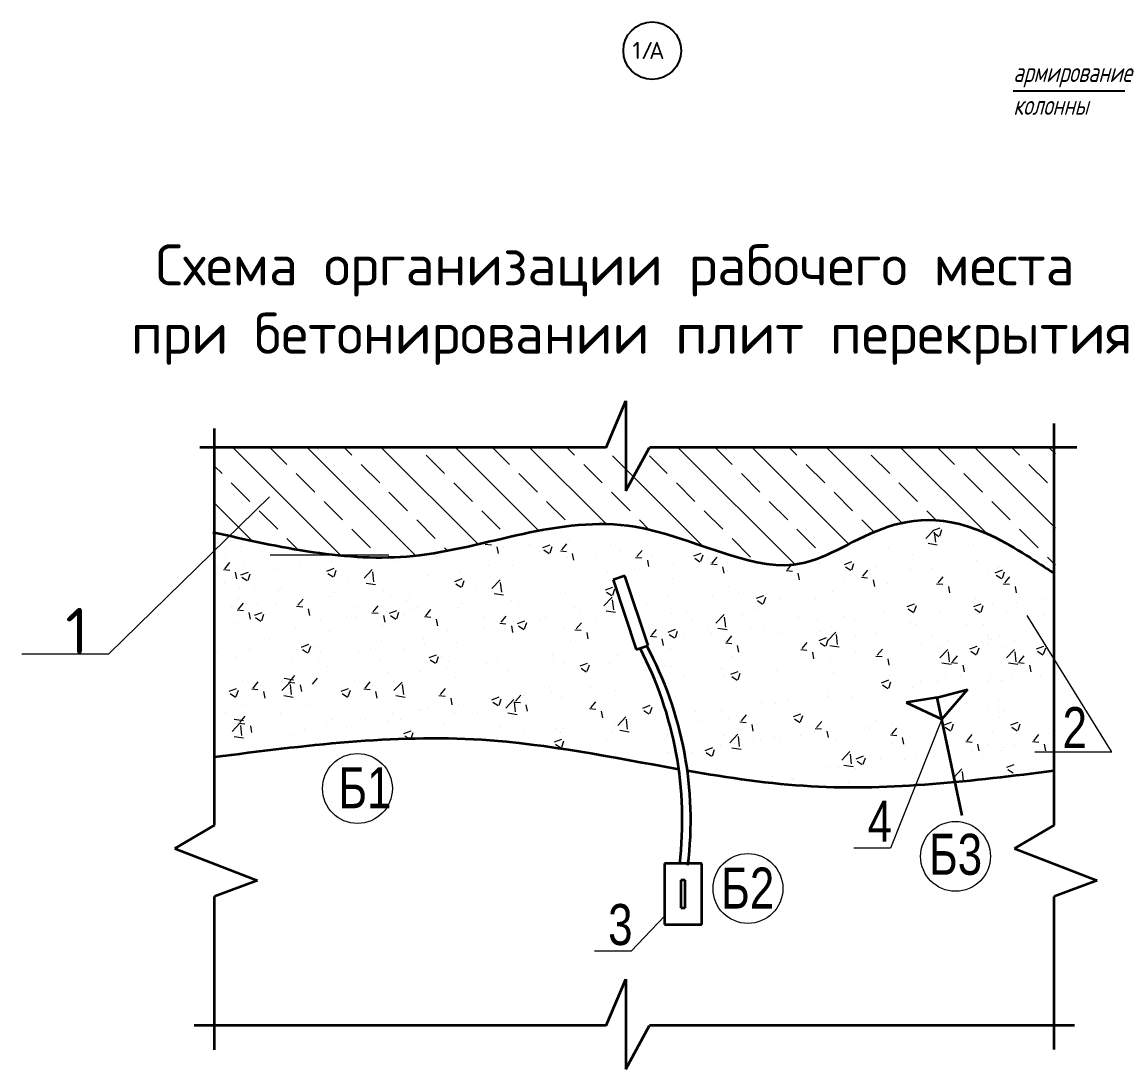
# Model space of a CAD drawing. Header units: millimetres. Extents: x 5763 to 12018931, y 39842 to 3600577.
# Drawn here: x 484871 to 518252, y 100941 to 132861 of the extents above; entities that cross this region are included whole.
import ezdxf

# ---------------------------------------------------------------- set-up
doc = ezdxf.new("R2010")
doc.units = ezdxf.units.MM
doc.layers.add('1serv', color=7, linetype='Continuous')
doc.layers.add('A_Fas_2', color=7, linetype='Continuous', lineweight=20)
doc.layers.add('текст на ТК', color=7, linetype='Continuous', lineweight=20)
doc.styles.add('ISOCPEUR', font='isocpeur.ttf')
doc.styles.get("Standard").update_dxf_attribs({"font": 'romans.shx', "width": 0.7, "oblique": 15, "height": 500})
doc.styles.add('TXT0', font='txt', dxfattribs={"width": 0.8})

msp = doc.modelspace()

# ---------------------------------------------------------------- linework, layer by layer
at = {"color": 0}
msp.add_line((519961.48588, 130746.9831), (515088.03918, 130746.9831), dxfattribs=at)
at = {"color": 0, "lineweight": 35}
for p, q in [((502675.42761, 119893.35435), (503279.42156, 121315.00975)), ((503279.42156, 121315.00975), (503279.42156, 118568.77985)), ((516333.8716, 108375.63964), (516333.8716, 120621.13492)), ((490745.31412, 108375.63964), (490745.31412, 120471.35858)), ((502675.42761, 119893.35435), (490297.25551, 119893.35435)), ((503279.42156, 118568.77985), (503998.28521, 119893.35435)), ((517020.82555, 119893.35435), (503998.28521, 119893.35435)), ((503251.18682, 115973.088), (502890.00652, 115852.68479)), ((502890.00652, 115852.68479), (503596.56729, 113733.17448)), ((503957.74759, 113853.57768), (503251.18682, 115973.088)), ((503596.56729, 113733.17448), (503957.74759, 113853.57768)), ((512769.23737, 112271.77153), (513693.06425, 112509.11707)), ((513693.06425, 112509.11707), (512909.18777, 111607.42972)), ((512769.23737, 112271.77153), (511828.17166, 112116.25834)), ((513527.67705, 108667.37254), (512769.23737, 112271.77153)), ((511828.17166, 112116.25834), (512909.18777, 111607.42972)), ((490745.31412, 108375.63964), (489533.3435, 107664.89429)), ((516333.8716, 108375.63964), (515121.90098, 107664.89429)), ((489533.3435, 107664.89429), (492055.88987, 106689.87155)), ((515121.90098, 107664.89429), (517644.44735, 106689.87155)), ((505594.4629, 107206.47641), (504452.56302, 107206.47641)), ((504452.56302, 107206.47641), (504452.56302, 105352.58194)), ((505594.4629, 105352.58194), (505594.4629, 107206.47641)), ((492055.88987, 106689.87155), (490741.64915, 106203.32536)), ((505090.8829, 106702.89641), (504956.14302, 106702.89641)), ((504956.14302, 106702.89641), (504956.14302, 105856.16194)), ((505090.8829, 105856.16194), (505090.8829, 106702.89641)), ((517644.44735, 106689.87155), (516330.20663, 106203.32536)), ((490745.31412, 101526.7415), (490745.31412, 106204.68217)), ((516333.8716, 101543.70517), (516333.8716, 106204.68217)), ((504956.14302, 105856.16194), (505090.8829, 105856.16194)), ((504452.56302, 105352.58194), (505594.4629, 105352.58194)), ((502675.42761, 102266.03082), (503279.42156, 103687.68622)), ((503279.42156, 103687.68622), (503279.42156, 100941.45633)), ((502675.42761, 102266.03082), (490125.1967, 102266.03082)), ((503279.42156, 100941.45633), (503998.28521, 102266.03082)), ((516956.97983, 102266.03082), (503998.28521, 102266.03082))]:
    msp.add_line(p, q, dxfattribs=at)
at = {"lineweight": 25}
msp.add_circle((504081.89175, 131982.88028), 878.45965, dxfattribs=at)
at = {"color": 0, "lineweight": 35}
for centre, radius, start, end in [((494067.05388, 108533.03417), 11189.84499, 352.946197943, 28.313858796), ((493641.21133, 108520.0352), 11359.26477, 353.274594503, 27.543872055)]:
    msp.add_arc(centre, radius, start, end, dxfattribs=at)
for points, knots in [([(490694.00454, 117312.16846), (492734.28454, 116848.6903), (497038.99771, 115870.81444), (502860.35385, 118620.8145), (509231.9365, 114806.4502), (511852.01295, 119257.28902), (516275.31477, 116068.93366), (516333.8716, 116058.83051)], [0, 0, 0, 0, 3658.5913542953, 7719.1298982976, 10686.4797242927, 14551.0991077453, 15345.1369222005, 15345.1369222005, 15345.1369222005, 15345.1369222005]), ([(490745.31412, 110458.55921), (493466.63649, 110806.88293), (498210.63464, 111414.10503), (502894.48101, 110440.90942), (504893.89851, 110087.83421)], [0, 0, 0, 0, 32.4122202127, 56.5032332157, 56.5032332157, 56.5032332157, 56.5032332157]), ([(505154.4997, 110042.19637), (506409.1712, 109824.44691), (510114.52402, 109271.45413), (513858.69603, 109733.29791), (516333.8716, 110038.61093)], [57.5498371692, 57.5498371692, 57.5498371692, 57.5498371692, 72.6656349091, 102.1489744054, 102.1489744054, 102.1489744054, 102.1489744054])]:
    msp.add_open_spline(points, degree=3, knots=knots, dxfattribs=at)
at = {"layer": 'текст на ТК', "color": 0, "linetype": 'Continuous'}
for p, q in [((494593.5194, 116600.92058), (491301.08564, 119893.35435)), ((492950.17179, 119374.83803), (492431.65547, 119893.35435)), ((496863.77785, 116591.80082), (493562.22433, 119893.35435)), ((494928.66814, 119657.48037), (494692.79416, 119893.35435)), ((498778.85526, 116937.8621), (495823.36302, 119893.35435)), ((500626.60093, 117351.25513), (498084.50171, 119893.35435)), ((499733.58785, 119374.83803), (499215.07154, 119893.35435)), ((502681.03126, 117557.96349), (500345.64039, 119893.35435)), ((501712.0842, 119657.48037), (501476.21023, 119893.35435)), ((508435.99698, 116325.27514), (504867.91777, 119893.35435)), ((506517.00392, 119374.83803), (505998.4876, 119893.35435)), ((510086.17389, 116936.23692), (507129.05646, 119893.35435)), ((508495.50027, 119657.48037), (508259.62629, 119893.35435)), ((511695.94239, 117587.60711), (509390.19515, 119893.35435)), ((514250.70096, 117293.98722), (511651.33384, 119893.35435)), ((513300.41998, 119374.83803), (512781.90367, 119893.35435)), ((516371.13213, 117434.69475), (513912.47253, 119893.35435)), ((515278.91634, 119657.48037), (515043.04236, 119893.35435)), ((516371.13213, 119695.83344), (516173.61122, 119893.35435)), ((497755.0915, 119092.1957), (497189.80683, 119657.48037)), ((505592.29593, 116907.83751), (502867.71538, 119632.41805)), ((504538.50757, 119092.1957), (503998.28521, 119632.41805)), ((511321.92363, 119092.1957), (510756.63896, 119657.48037)), ((490971.67543, 119092.1957), (490745.31412, 119318.55701)), ((495776.59515, 118809.55336), (495211.31047, 119374.83803)), ((502560.01121, 118809.55336), (501994.72654, 119374.83803)), ((509343.42728, 118809.55336), (508778.14261, 119374.83803)), ((516126.84335, 118809.55336), (515561.55867, 119374.83803)), ((493798.09879, 118526.91103), (493232.81412, 119092.1957)), ((500581.51486, 118526.91103), (500016.23019, 119092.1957)), ((507364.93093, 118526.91103), (506799.64625, 119092.1957)), ((514148.34699, 118526.91103), (513583.06232, 119092.1957)), ((491819.60244, 118244.26869), (491254.31777, 118809.55336)), ((496624.52216, 117961.62635), (496059.23748, 118526.91103)), ((498603.01851, 118244.26869), (498037.73384, 118809.55336)), ((503407.93822, 117961.62635), (502842.65355, 118526.91103)), ((505386.43457, 118244.26869), (504821.1499, 118809.55336)), ((510191.35429, 117961.62635), (509626.06962, 118526.91103)), ((512169.85064, 118244.26869), (511604.56597, 118809.55336)), ((487524.54584, 113597.28964), (492422.778, 118388.89171)), ((491878.88539, 117054.41591), (490745.31412, 118187.98718)), ((494646.0258, 117678.98402), (494080.74113, 118244.26869)), ((501429.44187, 117678.98402), (500864.1572, 118244.26869)), ((508212.85794, 117678.98402), (507647.57326, 118244.26869)), ((514996.274, 117678.98402), (514430.98933, 118244.26869)), ((492667.52945, 117396.34168), (492102.24478, 117961.62635)), ((499450.94552, 117396.34168), (498885.66084, 117961.62635)), ((506234.36158, 117396.34168), (505669.07691, 117961.62635)), ((512738.57914, 117675.54019), (512452.49298, 117961.62635)), ((497472.44916, 117113.69934), (496907.16449, 117678.98402)), ((503969.15861, 117400.40597), (503690.58056, 117678.98402)), ((510850.01316, 117302.96748), (510473.99662, 117678.98402)), ((495493.95281, 116831.05701), (494928.66814, 117396.34168)), ((503570.38657, 117360.18331), (503570.38657, 117360.18331)), ((509060.78494, 116831.05701), (508495.50027, 117396.34168)), ((511591.9464, 117265.76787), (511591.9464, 117265.76787)), ((512190.42572, 117470.5914), (512190.42572, 117470.5914)), ((512424.20267, 117119.27891), (512673.26928, 117378.85985)), ((512631.54306, 117356.95304), (512855.44363, 117442.90042)), ((512662.06688, 117287.17372), (512821.12933, 117179.88475)), ((512723.53153, 117001.11166), (512688.20241, 117304.79959)), ((512803.03001, 117425.21005), (512803.03001, 117425.21005)), ((512850.22105, 117194.52409), (512915.05929, 117387.76029)), ((513897.44352, 117398.46938), (513897.44352, 117398.46938)), ((515844.20101, 116831.05701), (515278.91634, 117396.34168)), ((491076.26538, 116849.34657), (491076.26538, 116849.34657)), ((491534.09485, 116884.46106), (491534.09485, 116884.46106)), ((493284.82016, 116779.05097), (492950.17179, 117113.69934)), ((498990.01458, 116940.32857), (499181.14846, 116923.60653)), ((499031.97305, 116966.88362), (499070.34248, 117012.61053)), ((499395.24111, 116657.68521), (499358.26855, 116858.12786)), ((500339.77347, 116934.86503), (500339.77347, 116934.86503)), ((500753.61147, 116837.79098), (500977.51204, 116923.73836)), ((500972.30421, 116675.35374), (501037.14245, 116868.58994)), ((501325.58694, 116766.2185), (501479.74668, 116949.93892)), ((501550.85709, 117094.30721), (501550.85709, 117094.30721)), ((502824.61199, 116933.25807), (502824.61199, 116933.25807)), ((504743.07311, 116956.96206), (504743.07311, 116956.96206)), ((507082.28859, 116548.41467), (506517.00392, 117113.69934)), ((510791.42647, 117160.37742), (510791.42647, 117160.37742)), ((512488.79055, 116968.4316), (512773.18639, 116924.32347)), ((512924.77325, 117026.98773), (512924.77325, 117026.98773)), ((513881.82144, 116945.92964), (513881.82144, 116945.92964)), ((491063.11382, 116521.38257), (491063.11382, 116521.38257)), ((495786.13274, 116538.87708), (495776.59515, 116548.41467)), ((497519.72406, 116563.59848), (497519.72406, 116563.59848)), ((497846.43217, 116739.71634), (497755.0915, 116831.05701)), ((498930.87925, 116779.53987), (498930.87925, 116779.53987)), ((499539.25354, 116829.47458), (499539.25354, 116829.47458)), ((500637.89705, 116707.41784), (500637.89705, 116707.41784)), ((500784.15008, 116768.00909), (500943.21253, 116660.72011)), ((500959.73966, 116613.15126), (500959.73966, 116613.15126)), ((501283.62113, 116739.664), (501474.75501, 116722.94195)), ((501486.04373, 116527.0934), (501486.04373, 116527.0934)), ((501688.84455, 116457.00501), (501651.87198, 116657.44765)), ((502344.91485, 116635.29582), (502344.91485, 116635.29582)), ((503127.87731, 116752.24767), (503127.87731, 116752.24767)), ((503577.22769, 116538.99943), (503768.36157, 116522.27738)), ((503619.20083, 116565.55338), (503773.36057, 116749.2738)), ((504051.93265, 116563.1738), (504051.93265, 116563.1738)), ((505349.17385, 116581.68776), (505573.07442, 116667.63513)), ((505379.70547, 116511.90806), (505538.76792, 116404.61909)), ((505567.85917, 116419.25501), (505632.69741, 116612.49121)), ((505912.81472, 116364.88827), (506066.97446, 116548.60869)), ((509622.07909, 116562.07926), (509622.07909, 116562.07926)), ((511282.93967, 116801.83346), (511282.93967, 116801.83346)), ((512016.94911, 116625.82283), (512016.94911, 116625.82283)), ((516371.13213, 116304.12589), (516126.84335, 116548.41467)), ((490835.86656, 116269.17273), (490835.86656, 116269.17273)), ((491015.4632, 116167.98034), (491206.59708, 116151.25829)), ((491057.4145, 116194.53393), (491211.57424, 116378.25435)), ((491636.38649, 116374.56318), (491636.38649, 116374.56318)), ((492093.62674, 116298.76585), (492093.62674, 116298.76585)), ((492671.01852, 116173.58329), (492671.01852, 116173.58329)), ((493332.85974, 116289.05039), (493332.85974, 116289.05039)), ((494169.66937, 116122.53522), (494393.56994, 116208.48259)), ((494312.85211, 116398.73756), (494312.85211, 116398.73756)), ((495300.01932, 115908.29613), (495549.08593, 116167.87706)), ((496308.64045, 116404.1563), (496308.64045, 116404.1563)), ((499094.86733, 116293.04445), (499094.86733, 116293.04445)), ((499825.18316, 116287.3392), (499825.18316, 116287.3392)), ((503529.68035, 116204.35041), (503529.68035, 116204.35041)), ((503982.44798, 116256.3248), (503945.47541, 116456.76744)), ((504740.76397, 116363.79259), (504740.76397, 116363.79259)), ((505758.95045, 116491.05178), (505758.95045, 116491.05178)), ((505870.83424, 116338.33486), (506061.96812, 116321.61281)), ((506276.05141, 116055.64459), (506239.07885, 116256.08723)), ((508206.42861, 116164.22315), (508335.40421, 116317.93028)), ((509172.98604, 116346.80773), (509172.98604, 116346.80773)), ((509944.73622, 116325.58453), (510168.63679, 116411.5319)), ((509975.26087, 116255.80704), (510134.32332, 116148.51806)), ((510152.07679, 116305.71603), (510152.07679, 116305.71603)), ((510163.41414, 116163.15628), (510228.25238, 116356.39247)), ((510880.00384, 116274.68571), (510880.00384, 116274.68571)), ((512587.02164, 116202.56369), (512587.02164, 116202.56369)), ((513981.33335, 116429.86281), (513981.33335, 116429.86281)), ((514501.08507, 116167.19645), (514501.08507, 116167.19645)), ((514620.0886, 116202.56369), (514620.0886, 116202.56369)), ((514648.04667, 116243.81359), (514648.04667, 116243.81359)), ((516014.40031, 116429.86281), (516014.40031, 116429.86281)), ((491420.67723, 115885.36411), (491383.70467, 116085.80676)), ((491548.96996, 116006.68418), (491772.87053, 116092.63155)), ((491579.51023, 115936.90594), (491738.57268, 115829.61696)), ((491737.34899, 116091.8474), (491737.34899, 116091.8474)), ((491767.66257, 115844.24833), (491832.5008, 116037.48453)), ((494200.20881, 116052.75515), (494359.27126, 115945.46617)), ((494388.36204, 115960.09867), (494453.20028, 116153.33487)), ((494800.89215, 115884.36398), (494800.89215, 115884.36398)), ((495599.34534, 115790.13376), (495564.01622, 116093.8217)), ((495601.41208, 115989.75443), (495601.41208, 115989.75443)), ((496568.15378, 115857.47054), (496568.15378, 115857.47054)), ((496812.49569, 116149.19661), (496812.49569, 116149.19661)), ((497229.995, 115972.93764), (497229.995, 115972.93764)), ((498066.80463, 115806.42247), (498290.7052, 115892.36984)), ((498209.98736, 116082.62482), (498209.98736, 116082.62482)), ((498285.4973, 115643.98592), (498350.33554, 115837.22212)), ((499197.15457, 115592.18338), (499446.22118, 115851.76431)), ((500709.63094, 115833.08386), (500709.63094, 115833.08386)), ((502729.16043, 116098.95996), (502729.16043, 116098.95996)), ((504704.18914, 115892.4564), (504704.18914, 115892.4564)), ((506365.04971, 116132.2106), (506365.04971, 116132.2106)), ((508164.4408, 116137.67029), (508355.57468, 116120.94824)), ((508287.20446, 115985.60922), (508287.20446, 115985.60922)), ((508569.65485, 115854.96438), (508532.68228, 116055.40702)), ((509950.20033, 115899.15408), (509950.20033, 115899.15408)), ((510458.04736, 115937.00571), (510649.18124, 115920.28367)), ((510500.0425, 115963.55803), (510654.20224, 116147.27845)), ((510750.72025, 116004.54452), (510750.72025, 116004.54452)), ((510863.25828, 115654.28417), (510826.28571, 115854.72682)), ((511961.80387, 116163.98671), (511961.80387, 116163.98671)), ((512783.17434, 115923.70678), (512783.17434, 115923.70678)), ((512793.65639, 115762.89292), (512947.81613, 115946.61333)), ((512885.88928, 115962.48207), (512885.88928, 115962.48207)), ((514294.03943, 116130.44166), (514294.03943, 116130.44166)), ((514540.29859, 116069.4813), (514764.19916, 116155.42867)), ((514570.81626, 115999.70601), (514729.87871, 115892.41703)), ((514758.96911, 115907.05754), (514823.80734, 116100.29374)), ((514816.2413, 115923.70678), (514816.2413, 115923.70678)), ((514826.72335, 115762.89292), (514980.88309, 115946.61333)), ((514918.95624, 115962.48207), (514918.95624, 115962.48207)), ((491037.38141, 115784.8409), (491037.38141, 115784.8409)), ((491492.79942, 115617.71634), (491492.79942, 115617.71634)), ((491950.62889, 115652.83083), (491950.62889, 115652.83083)), ((492704.02419, 115533.74307), (492704.02419, 115533.74307)), ((492781.36267, 115618.48788), (492781.36267, 115618.48788)), ((495364.59979, 115757.4784), (495648.99563, 115713.37028)), ((495889.16393, 115538.94628), (495889.16393, 115538.94628)), ((498097.34407, 115736.6424), (498256.40651, 115629.35342)), ((498698.0274, 115568.25123), (498698.0274, 115568.25123)), ((499496.4806, 115474.02102), (499461.15147, 115777.70895)), ((499498.54733, 115673.64168), (499498.54733, 115673.64168)), ((502662.367, 115550.31924), (502886.26757, 115636.26662)), ((502881.05226, 115387.88719), (502945.8905, 115581.12339)), ((506422.33213, 115665.50241), (506422.33213, 115665.50241)), ((507930.67085, 115633.27798), (507930.67085, 115633.27798)), ((510918.30201, 115603.59997), (510918.30201, 115603.59997)), ((511244.0557, 115737.32779), (511244.0557, 115737.32779)), ((512751.65391, 115736.34114), (512942.78779, 115719.61909)), ((513156.86171, 115453.60396), (513119.88915, 115654.04661)), ((514784.72087, 115736.34114), (514975.85475, 115719.61909)), ((515189.92868, 115453.60396), (515152.95611, 115654.04661)), ((491479.64786, 115289.75234), (491479.64786, 115289.75234)), ((493284.92096, 115078.35133), (493439.08069, 115262.07175)), ((494273.96813, 115334.2319), (494273.96813, 115334.2319)), ((494411.04198, 115461.62105), (494411.04198, 115461.62105)), ((496118.05978, 115389.49902), (496118.05978, 115389.49902)), ((496601.15944, 115217.63032), (496601.15944, 115217.63032)), ((496678.49792, 115302.37513), (496678.49792, 115302.37513)), ((499261.73505, 115441.36566), (499546.13089, 115397.25753)), ((499786.29918, 115222.83354), (499786.29918, 115222.83354)), ((501447.15976, 115462.58774), (501447.15976, 115462.58774)), ((502609.90416, 115062.89149), (502858.97077, 115322.47243)), ((502692.89946, 115480.54137), (502851.96191, 115373.2524)), ((502909.23071, 114944.72989), (502873.90158, 115248.41782)), ((504557.4598, 115345.3956), (504557.4598, 115345.3956)), ((505919.06731, 115368.44535), (505919.06731, 115368.44535)), ((506719.58723, 115473.83579), (506719.58723, 115473.83579)), ((507257.92938, 115294.21601), (507481.82995, 115380.16339)), ((507967.99933, 115292.85921), (507967.99933, 115292.85921)), ((509053.42968, 115283.49316), (509053.42968, 115283.49316)), ((509583.19512, 115497.57359), (509583.19512, 115497.57359)), ((513140.10721, 115168.63946), (513140.10721, 115168.63946)), ((513940.62714, 115274.02991), (513940.62714, 115274.02991)), ((515173.17417, 115168.63946), (515173.17417, 115168.63946)), ((515973.6941, 115274.02991), (515973.6941, 115274.02991)), ((491252.4006, 115037.5425), (491252.4006, 115037.5425)), ((491431.99724, 114936.35011), (491623.13112, 114919.62807)), ((491473.94854, 114962.9037), (491628.10828, 115146.62412)), ((491837.21127, 114653.73388), (491800.23871, 114854.17653)), ((491965.504, 114775.05395), (492189.40457, 114861.00133)), ((492052.92053, 115142.93295), (492052.92053, 115142.93295)), ((492153.88303, 114860.21717), (492153.88303, 114860.21717)), ((492632.13455, 115109.07762), (492632.13455, 115109.07762)), ((493242.96233, 115051.79829), (493434.0962, 115035.07624)), ((493378.25935, 115104.2079), (493378.25935, 115104.2079)), ((493648.17323, 114769.16642), (493611.20067, 114969.60907)), ((495085.27715, 115032.08588), (495085.27715, 115032.08588)), ((495536.56888, 114851.13372), (495727.70276, 114834.41167)), ((495578.53485, 114877.68621), (495732.69459, 115061.40663)), ((495971.26955, 114887.97326), (495971.26955, 114887.97326)), ((496078.4249, 114835.06347), (496302.32547, 114921.01085)), ((496297.1101, 114672.63212), (496361.94834, 114865.86832)), ((496792.29495, 114959.96385), (496792.29495, 114959.96385)), ((496930.57989, 115021.29473), (496930.57989, 115021.29473)), ((497182.05621, 114762.23858), (497336.21595, 114945.959)), ((498171.10339, 115018.11915), (498171.10339, 115018.11915)), ((498308.17724, 115145.5083), (498308.17724, 115145.5083)), ((500015.19504, 115073.38628), (500015.19504, 115073.38628)), ((501722.21283, 115001.26425), (501722.21283, 115001.26425)), ((501887.93428, 114837.73662), (501887.93428, 114837.73662)), ((502674.48512, 114912.06813), (502958.88096, 114867.96)), ((502688.45421, 114943.12706), (502688.45421, 114943.12706)), ((502692.58747, 115025.28879), (502692.58747, 115025.28879)), ((503899.53782, 115102.56925), (503899.53782, 115102.56925)), ((505136.24843, 114857.02021), (505136.24843, 114857.02021)), ((506326.16574, 115067.70493), (506326.16574, 115067.70493)), ((507188.55735, 114963.38635), (507188.55735, 114963.38635)), ((511120.57773, 114902.76336), (511120.57773, 114902.76336)), ((511853.49175, 115038.11278), (512077.39232, 115124.06016)), ((511884.01025, 114968.33932), (512043.07269, 114861.05035)), ((512072.1622, 114875.68973), (512137.00043, 115068.92592)), ((512847.00531, 114897.97641), (512847.00531, 114897.97641)), ((513886.55871, 115038.11278), (514110.45928, 115124.06016)), ((513917.07721, 114968.33932), (514076.13966, 114861.05035)), ((514105.22916, 114875.68973), (514170.0674, 115068.92592)), ((514462.2011, 115102.69079), (514462.2011, 115102.69079)), ((514880.07227, 114897.97641), (514880.07227, 114897.97641)), ((491453.91545, 114553.21068), (491453.91545, 114553.21068)), ((491996.04427, 114705.27571), (492155.10672, 114597.98674)), ((492184.19661, 114612.61811), (492249.03484, 114805.8543)), ((493959.66601, 114623.14063), (493959.66601, 114623.14063)), ((494760.18594, 114728.53108), (494760.18594, 114728.53108)), ((495065.70756, 114701.18792), (495065.70756, 114701.18792)), ((495941.77667, 114568.48621), (495904.8041, 114768.92886)), ((496108.95819, 114765.28744), (496268.02064, 114657.99846)), ((496529.26981, 114792.96488), (496529.26981, 114792.96488)), ((497140.09758, 114735.68554), (497331.23146, 114718.96349)), ((497275.39461, 114788.09515), (497275.39461, 114788.09515)), ((497545.30849, 114453.05367), (497508.33592, 114653.49632)), ((498982.4124, 114715.97313), (498982.4124, 114715.97313)), ((499433.70414, 114535.02097), (499624.83801, 114518.29892)), ((499475.6701, 114561.57347), (499629.82984, 114745.29389)), ((499868.4048, 114571.86052), (499868.4048, 114571.86052)), ((499975.56016, 114518.95072), (500199.46073, 114604.8981)), ((500194.24535, 114356.51937), (500259.08359, 114549.75557)), ((500689.4302, 114643.85111), (500689.4302, 114643.85111)), ((500827.71514, 114705.18198), (500827.71514, 114705.18198)), ((501769.28399, 114360.90835), (501923.44373, 114544.62877)), ((502396.448, 114571.72908), (502396.448, 114571.72908)), ((503050.10937, 114623.23635), (503050.10937, 114623.23635)), ((504103.4658, 114499.60706), (504103.4658, 114499.60706)), ((504665.30517, 114827.95073), (504665.30517, 114827.95073)), ((505323.68502, 114643.27954), (505323.68502, 114643.27954)), ((506022.65374, 114533.59961), (506271.72035, 114793.18054)), ((506321.98082, 114415.43875), (506286.65169, 114719.12668)), ((506843.26623, 114784.89819), (506843.26623, 114784.89819)), ((508550.28403, 114712.77616), (508550.28403, 114712.77616)), ((509108.97419, 114637.93073), (509108.97419, 114637.93073)), ((509909.49411, 114743.32118), (509909.49411, 114743.32118)), ((510257.30182, 114640.65414), (510257.30182, 114640.65414)), ((511205.17172, 114672.82213), (511205.17172, 114672.82213)), ((511964.31962, 114568.53212), (511964.31962, 114568.53212)), ((514004.41946, 114804.6418), (514004.41946, 114804.6418)), ((515501.48714, 114763.14457), (518072.61843, 110626.12315)), ((516037.48642, 114804.6418), (516037.48642, 114804.6418)), ((493200.83523, 114381.08111), (493200.83523, 114381.08111)), ((494235.08416, 114269.72624), (494235.08416, 114269.72624)), ((495850.27996, 114474.44062), (495850.27996, 114474.44062)), ((497856.80126, 114307.02789), (497856.80126, 114307.02789)), ((498657.32119, 114412.41833), (498657.32119, 114412.41833)), ((498962.84281, 114385.07517), (498962.84281, 114385.07517)), ((499838.91192, 114252.37346), (499801.93935, 114452.81611)), ((500006.09344, 114449.17469), (500165.15589, 114341.88571)), ((501408.27579, 114398.08207), (501408.27579, 114398.08207)), ((501727.31069, 114334.3564), (501918.44457, 114317.63435)), ((502132.51535, 114051.69326), (502095.54279, 114252.1359)), ((504062.89788, 114160.24323), (504217.05762, 114343.96365)), ((504571.12253, 114262.84749), (504795.0231, 114348.79487)), ((504601.64884, 114193.07366), (504760.71129, 114085.78469)), ((504789.80032, 114100.42064), (504854.63856, 114293.65684)), ((505810.4836, 114427.48504), (505810.4836, 114427.48504)), ((505878.36109, 114212.61245), (505878.36109, 114212.61245)), ((506087.23519, 114382.7706), (506371.63103, 114338.66248)), ((507089.44471, 114372.05463), (507089.44471, 114372.05463)), ((507517.50139, 114355.36302), (507517.50139, 114355.36302)), ((507929.11535, 114228.35355), (507929.11535, 114228.35355)), ((509224.51919, 114283.24099), (509224.51919, 114283.24099)), ((509435.40333, 114004.30772), (509684.46994, 114263.88865)), ((509544.31115, 114433.06793), (509544.31115, 114433.06793)), ((509734.73092, 113886.14762), (509699.4018, 114189.83555)), ((510274.6748, 114164.42818), (510274.6748, 114164.42818)), ((510931.53699, 114211.11897), (510931.53699, 114211.11897)), ((512139.54713, 114484.53499), (512139.54713, 114484.53499)), ((513671.33742, 114496.4101), (513671.33742, 114496.4101)), ((514172.6141, 114484.53499), (514172.6141, 114484.53499)), ((514310.48461, 114172.24874), (514310.48461, 114172.24874)), ((515704.40438, 114496.4101), (515704.40438, 114496.4101)), ((491211.69439, 113881.7096), (491211.69439, 113881.7096)), ((492422.778, 114041.15179), (492422.778, 114041.15179)), ((493391.61806, 113803.69495), (493615.51863, 113889.64233)), ((493610.30319, 113641.2643), (493675.14143, 113834.5005)), ((493774.85527, 113836.18018), (493774.85527, 113836.18018)), ((495831.93278, 113999.07186), (495831.93278, 113999.07186)), ((497097.97048, 114064.96836), (497097.97048, 114064.96836)), ((497149.57289, 113892.62602), (497149.57289, 113892.62602)), ((498132.21942, 113953.61349), (498132.21942, 113953.61349)), ((499747.41521, 114158.32787), (499747.41521, 114158.32787)), ((501593.94036, 114003.06592), (501593.94036, 114003.06592)), ((503058.31168, 113841.3459), (503058.31168, 113841.3459)), ((504020.91725, 114133.69182), (504212.05113, 114116.96978)), ((504426.11879, 113851.01305), (504389.14622, 114051.45569)), ((505077.84116, 114107.222), (505077.84116, 114107.222)), ((506287.28177, 114003.19927), (506287.28177, 114003.19927)), ((506314.5238, 113933.02725), (506505.65768, 113916.3052)), ((506356.51177, 113959.57811), (506510.67151, 114143.29853)), ((506719.72222, 113650.33284), (506682.74965, 113850.77548)), ((508409.80247, 113844.32137), (508409.80247, 113844.32137)), ((508650.12566, 113758.913), (508804.2854, 113942.63342)), ((509166.68491, 114006.74426), (509390.58548, 114092.69164)), ((509197.20423, 113936.97264), (509356.26668, 113829.68366)), ((509385.35529, 113844.32191), (509450.19352, 114037.55811)), ((509499.98527, 113853.47308), (509784.3811, 113809.36495)), ((512298.88107, 113907.41611), (512298.88107, 113907.41611)), ((512638.55479, 114138.99695), (512638.55479, 114138.99695)), ((512808.12134, 113833.47075), (512808.12134, 113833.47075)), ((513099.40099, 114012.80656), (513099.40099, 114012.80656)), ((513762.24728, 113750.64104), (513986.14785, 113836.58841)), ((514331.94803, 113907.41611), (514331.94803, 113907.41611)), ((514345.57258, 114066.87493), (514345.57258, 114066.87493)), ((514423.31713, 114038.18513), (514423.31713, 114038.18513)), ((514671.62175, 114138.99695), (514671.62175, 114138.99695)), ((514841.1883, 113833.47075), (514841.1883, 113833.47075)), ((515132.46796, 114012.80656), (515132.46796, 114012.80656)), ((515795.31424, 113750.64104), (516019.21481, 113836.58841)), ((484871.28221, 113597.28964), (487524.54584, 113597.28964)), ((490843.46114, 113664.31148), (490843.46114, 113664.31148)), ((491818.60437, 113744.86155), (491818.60437, 113744.86155)), ((493422.15218, 113733.92075), (493581.21462, 113626.63177)), ((493967.06045, 113678.96505), (493967.06045, 113678.96505)), ((495130.04341, 113626.74992), (495130.04341, 113626.74992)), ((495481.87306, 113764.05816), (495481.87306, 113764.05816)), ((496490.38584, 113728.45921), (496490.38584, 113728.45921)), ((497288.75331, 113487.58221), (497512.65388, 113573.52958)), ((497507.43844, 113325.15156), (497572.27668, 113518.38775)), ((497671.99052, 113520.06744), (497671.99052, 113520.06744)), ((499729.06803, 113682.95911), (499729.06803, 113682.95911)), ((501046.70814, 113576.51327), (501046.70814, 113576.51327)), ((501847.22807, 113681.90372), (501847.22807, 113681.90372)), ((503011.2254, 113558.73069), (503011.2254, 113558.73069)), ((504626.4212, 113763.44507), (504626.4212, 113763.44507)), ((506544.93015, 113524.21456), (506544.93015, 113524.21456)), ((508608.13036, 113732.36268), (508799.26424, 113715.64063)), ((509013.32565, 113449.65263), (508976.35309, 113650.09527)), ((510279.35159, 113641.54001), (510279.35159, 113641.54001)), ((510901.73691, 113531.69811), (511092.87079, 113514.97606)), ((510943.73955, 113558.24788), (511097.89929, 113741.9683)), ((511166.28775, 113608.31647), (511166.28775, 113608.31647)), ((512848.15291, 113475.01583), (513097.21952, 113734.59676)), ((513147.48103, 113356.85649), (513112.15191, 113660.54442)), ((513237.35345, 113357.58276), (513391.51318, 113541.30318)), ((513792.75963, 113680.87161), (513951.82207, 113573.58263)), ((513980.91025, 113588.22318), (514045.74849, 113781.45937)), ((514881.21987, 113475.01583), (515130.28649, 113734.59676)), ((515180.548, 113356.85649), (515145.21887, 113660.54442)), ((515270.42041, 113357.58276), (515424.58014, 113541.30318)), ((515825.82659, 113680.87161), (515984.88904, 113573.58263)), ((516013.97721, 113588.22318), (516078.81545, 113781.45937)), ((491415.03148, 113488.70501), (491415.03148, 113488.70501)), ((493118.43987, 113361.91729), (493118.43987, 113361.91729)), ((493918.95979, 113467.30773), (493918.95979, 113467.30773)), ((494196.20019, 113205.22058), (494196.20019, 113205.22058)), ((495811.39599, 113409.93496), (495811.39599, 113409.93496)), ((497319.28743, 113417.808), (497478.34988, 113310.51902)), ((497864.1957, 113362.85231), (497864.1957, 113362.85231)), ((499027.17866, 113310.63717), (499027.17866, 113310.63717)), ((499379.00832, 113447.94541), (499379.00832, 113447.94541)), ((501086.02612, 113375.82339), (501086.02612, 113375.82339)), ((501369.39182, 113333.57641), (501369.39182, 113333.57641)), ((501884.31569, 113231.47898), (502108.21626, 113317.42635)), ((502102.99341, 113069.05282), (502167.83165, 113262.28902)), ((502793.04391, 113303.70137), (502793.04391, 113303.70137)), ((504500.06171, 113231.57935), (504500.06171, 113231.57935)), ((504680.05782, 113204.10775), (504680.05782, 113204.10775)), ((507890.23138, 113163.84789), (507890.23138, 113163.84789)), ((508267.74804, 113376.70738), (508267.74804, 113376.70738)), ((509068.26797, 113482.09783), (509068.26797, 113482.09783)), ((509505.42718, 113368.56227), (509505.42718, 113368.56227)), ((511306.92909, 113248.97242), (511269.95652, 113449.41507)), ((512912.73534, 113324.17555), (513197.13118, 113280.06742)), ((513195.34347, 113331.03354), (513386.47735, 113314.31149)), ((513600.53252, 113048.29221), (513563.55995, 113248.73486)), ((514945.8023, 113324.17555), (515230.19814, 113280.06742)), ((515228.41043, 113331.03354), (515419.54431, 113314.31149)), ((515633.59948, 113048.29221), (515596.62692, 113248.73486)), ((492860.17969, 112855.70466), (493144.57553, 112811.59653)), ((493038.52549, 112758.25867), (493192.68522, 112941.97909)), ((493728.61801, 112673.04118), (493882.77775, 112856.7616)), ((495999.32338, 113042.7455), (495999.32338, 113042.7455)), ((497015.57512, 113045.80454), (497015.57512, 113045.80454)), ((497053.1779, 112880.00688), (497053.1779, 112880.00688)), ((497816.09505, 113151.19499), (497816.09505, 113151.19499)), ((498093.33545, 112889.10783), (498093.33545, 112889.10783)), ((499708.53124, 113093.82221), (499708.53124, 113093.82221)), ((501914.84282, 113161.70698), (502073.90527, 113054.418)), ((502815.18549, 112884.00094), (502815.18549, 112884.00094)), ((505037.13495, 112951.3891), (505037.13495, 112951.3891)), ((506207.07951, 113159.45732), (506207.07951, 113159.45732)), ((506248.21856, 113110.83128), (506248.21856, 113110.83128)), ((506248.3978, 112938.69361), (506248.3978, 112938.69361)), ((506479.87806, 112975.37575), (506703.77863, 113061.32312)), ((506510.39822, 112905.60595), (506669.46067, 112798.31697)), ((506698.54837, 112812.95409), (506763.38661, 113006.19029)), ((507914.09731, 113087.3353), (507914.09731, 113087.3353)), ((509621.11511, 113015.21328), (509621.11511, 113015.21328)), ((511328.1329, 112943.09126), (511328.1329, 112943.09126)), ((513035.1507, 112870.96923), (513035.1507, 112870.96923)), ((513469.25847, 112911.0254), (513469.25847, 112911.0254)), ((513872.39494, 112896.67252), (513872.39494, 112896.67252)), ((514384.43316, 112973.67947), (514384.43316, 112973.67947)), ((515068.21767, 112870.96923), (515068.21767, 112870.96923)), ((515502.32543, 112911.0254), (515502.32543, 112911.0254)), ((515905.46191, 112896.67252), (515905.46191, 112896.67252)), ((491187.45269, 112456.21369), (491411.35326, 112542.16107)), ((491581.55186, 112779.92844), (491581.55186, 112779.92844)), ((491875.6868, 112531.04251), (492066.82068, 112514.32046)), ((491917.6456, 112557.59355), (492071.80533, 112741.31397)), ((492793.86144, 112477.21219), (493042.92806, 112736.79312)), ((492996.57403, 112731.70708), (493187.70791, 112714.98503)), ((493037.00808, 112663.95355), (493037.00808, 112663.95355)), ((493093.18621, 112359.05698), (493057.85708, 112662.74491)), ((493401.77243, 112449.10234), (493364.79986, 112649.54499)), ((493784.96203, 112620.48626), (493784.96203, 112620.48626)), ((494134.45105, 112722.63869), (494134.45105, 112722.63869)), ((494601.94647, 112456.21369), (494825.84704, 112542.16107)), ((494996.04564, 112779.92844), (494996.04564, 112779.92844)), ((495290.18058, 112531.04251), (495481.31446, 112514.32046)), ((495332.13938, 112557.59355), (495486.29911, 112741.31397)), ((496208.35522, 112477.21219), (496457.42184, 112736.79312)), ((496451.50186, 112663.95355), (496451.50186, 112663.95355)), ((496507.67999, 112359.05698), (496472.35086, 112662.74491)), ((497625.75327, 112356.92843), (497779.913, 112540.64885)), ((500950.31316, 112563.89414), (500950.31316, 112563.89414)), ((502217.08554, 112580.12255), (502217.08554, 112580.12255)), ((504587.53723, 112698.93941), (504587.53723, 112698.93941)), ((511075.44044, 112719.27252), (511299.34101, 112805.2199)), ((511105.95361, 112649.50492), (511265.01606, 112542.21595)), ((511127.40378, 112543.81081), (511127.40378, 112543.81081)), ((511294.10334, 112556.85536), (511358.94158, 112750.09156)), ((511457.65493, 112646.19277), (511457.65493, 112646.19277)), ((512007.52261, 112576.56571), (512007.52261, 112576.56571)), ((512258.17485, 112751.58322), (512258.17485, 112751.58322)), ((512769.23737, 112768.96508), (512769.23737, 112768.96508)), ((514291.24182, 112751.58322), (514291.24182, 112751.58322)), ((514742.1685, 112798.84721), (514742.1685, 112798.84721)), ((514802.30433, 112768.96508), (514802.30433, 112768.96508)), ((491217.98763, 112386.44131), (491377.05008, 112279.15234)), ((491376.14751, 112424.19935), (491376.14751, 112424.19935)), ((491406.13775, 112293.78374), (491470.97599, 112487.01994)), ((492280.88208, 112248.42213), (492243.90952, 112448.86478)), ((492858.43598, 112326.40713), (493142.83182, 112282.29901)), ((493175.44549, 112219.48497), (493175.44549, 112219.48497)), ((494632.48141, 112386.44131), (494791.54386, 112279.15234)), ((494790.64129, 112424.19935), (494790.64129, 112424.19935)), ((494820.63153, 112293.78374), (494885.46977, 112487.01994)), ((495695.37586, 112248.42213), (495658.4033, 112448.86478)), ((496272.92976, 112326.40713), (496557.3256, 112282.29901)), ((497583.78714, 112330.37794), (497774.92102, 112313.65589)), ((497988.9793, 112047.74192), (497952.00673, 112248.18457)), ((499085.44083, 112243.78733), (499085.44083, 112243.78733)), ((499197.50884, 112200.11046), (499421.40941, 112286.05784)), ((499416.1865, 112037.68501), (499481.02474, 112230.9212)), ((499621.10481, 111947.9203), (499870.17142, 112207.50123)), ((499919.36716, 112156.26331), (500073.52689, 112339.98373)), ((500205.482, 112315.28992), (500205.482, 112315.28992)), ((501006.00193, 112420.68037), (501006.00193, 112420.68037)), ((501330.50785, 112269.07075), (501330.50785, 112269.07075)), ((502972.34143, 112494.22503), (502972.34143, 112494.22503)), ((508227.04183, 112220.87448), (508227.04183, 112220.87448)), ((509438.12544, 112380.31667), (509438.12544, 112380.31667)), ((509466.54321, 112304.05661), (509466.54321, 112304.05661)), ((510142.65029, 112256.4589), (510142.65029, 112256.4589)), ((514638.62017, 112194.55646), (514638.62017, 112194.55646)), ((491696.17725, 112039.0372), (491696.17725, 112039.0372)), ((491927.77693, 111958.15789), (491927.77693, 111958.15789)), ((493635.25291, 112030.27991), (493635.25291, 112030.27991)), ((495342.27071, 111958.15789), (495342.27071, 111958.15789)), ((496974.86891, 111889.97164), (496974.86891, 111889.97164)), ((497049.28851, 111886.03587), (497049.28851, 111886.03587)), ((497220.5685, 111923.68052), (497220.5685, 111923.68052)), ((498185.95252, 112049.41382), (498185.95252, 112049.41382)), ((499228.03681, 112130.34029), (499387.09926, 112023.05131)), ((499669.64727, 112029.31655), (499669.64727, 112029.31655)), ((499877.39369, 112129.71336), (500068.52757, 112112.99132)), ((499920.4301, 111829.76585), (499885.10097, 112133.45378)), ((500282.58273, 111847.06171), (500245.61016, 112047.50436)), ((502171.00025, 111929.04879), (502362.13413, 111912.32674)), ((502212.98105, 111955.5982), (502367.14078, 112139.31862)), ((502576.18616, 111646.3815), (502539.2136, 111846.82415)), ((503793.07122, 111944.00723), (504016.97179, 112029.95461)), ((503823.5922, 111874.23926), (503982.65465, 111766.95029)), ((504011.74146, 111781.58628), (504076.5797, 111974.82247)), ((505406.99242, 111849.60794), (505406.99242, 111849.60794)), ((506209.51383, 111874.18795), (506209.51383, 111874.18795)), ((507426.5219, 112115.48404), (507426.5219, 112115.48404)), ((507851.34741, 112099.34223), (507851.34741, 112099.34223)), ((508277.77796, 111936.35209), (508277.77796, 111936.35209)), ((512773.74784, 111874.44965), (512773.74784, 111874.44965)), ((514345.54919, 111909.17381), (514345.54919, 111909.17381)), ((514647.56181, 111915.67815), (514647.56181, 111915.67815)), ((514806.8148, 111874.44965), (514806.8148, 111874.44965)), ((491066.67738, 111797.79207), (491066.67738, 111797.79207)), ((491342.02747, 111610.75123), (491626.42331, 111566.6431)), ((491520.37327, 111513.30524), (491674.53301, 111697.02566)), ((492759.8552, 111784.58119), (492759.8552, 111784.58119)), ((494154.8195, 111518.70509), (494154.8195, 111518.70509)), ((494309.48808, 111600.74474), (494309.48808, 111600.74474)), ((495355.69617, 111603.57371), (495355.69617, 111603.57371)), ((496016.50587, 111528.62272), (496016.50587, 111528.62272)), ((496174.34898, 111784.58119), (496174.34898, 111784.58119)), ((496412.61789, 111599.44789), (496412.61789, 111599.44789)), ((498054.45148, 111824.60217), (498054.45148, 111824.60217)), ((498756.3063, 111813.91385), (498756.3063, 111813.91385)), ((499685.67983, 111797.10961), (499970.07567, 111753.00148)), ((500463.3241, 111741.79182), (500463.3241, 111741.79182)), ((502170.3419, 111669.6698), (502170.3419, 111669.6698)), ((503033.85439, 111418.62841), (503282.92101, 111678.20934)), ((503333.18021, 111300.47472), (503297.85108, 111604.16265)), ((503395.38888, 111584.77531), (503395.38888, 111584.77531)), ((503877.3597, 111597.54778), (503877.3597, 111597.54778)), ((504195.90881, 111690.16575), (504195.90881, 111690.16575)), ((504548.65326, 111634.43375), (504548.65326, 111634.43375)), ((504865.93888, 111466.57752), (504832.81703, 111646.14394)), ((505584.3775, 111525.42576), (505584.3775, 111525.42576)), ((506412.90563, 111616.24528), (506412.90563, 111616.24528)), ((506758.21336, 111527.71965), (506949.34724, 111510.9976)), ((506800.20883, 111554.26796), (506954.36856, 111737.98838)), ((508388.63359, 111687.904), (508612.53416, 111773.85138)), ((508419.1476, 111618.13824), (508578.21004, 111510.84926)), ((508607.29643, 111525.48754), (508672.13467, 111718.72374)), ((509093.82272, 111353.60284), (509247.98245, 111537.32326)), ((510908.87551, 111554.34284), (510908.87551, 111554.34284)), ((512909.01104, 111607.51291), (511343.42067, 107680.10931)), ((512628.03232, 111649.80205), (512628.03232, 111649.80205)), ((512730.3534, 111704.45942), (512730.3534, 111704.45942)), ((512984.19597, 111431.80077), (513208.09654, 111517.74815)), ((514661.09929, 111649.80205), (514661.09929, 111649.80205)), ((514763.42036, 111704.45942), (514763.42036, 111704.45942)), ((515017.26293, 111431.80077), (515241.1635, 111517.74815)), ((491275.70923, 111232.25876), (491524.77584, 111491.83969)), ((491478.42181, 111486.75365), (491669.55569, 111470.0316)), ((491518.85587, 111419.00012), (491518.85587, 111419.00012)), ((491575.03399, 111114.10355), (491539.70487, 111417.79148)), ((491883.62022, 111204.14891), (491846.64765, 111404.59156)), ((493490.82384, 111283.4669), (493490.82384, 111283.4669)), ((494751.75732, 111359.69369), (494751.75732, 111359.69369)), ((496510.702, 111168.74194), (496734.60257, 111254.68932)), ((496733.97765, 111020.0207), (496794.21783, 111199.55339)), ((497723.52367, 111456.5007), (497723.52367, 111456.5007)), ((499430.54147, 111384.37867), (499430.54147, 111384.37867)), ((500164.77579, 111159.45702), (500164.77579, 111159.45702)), ((501137.55927, 111312.25665), (501137.55927, 111312.25665)), ((501291.62388, 111204.56509), (501291.62388, 111204.56509)), ((501375.8594, 111318.89921), (501375.8594, 111318.89921)), ((502844.57707, 111240.13463), (502844.57707, 111240.13463)), ((502933.45746, 111429.71937), (502933.45746, 111429.71937)), ((503098.42991, 111267.81208), (503382.82575, 111223.70395)), ((504548.0333, 111296.13848), (504548.0333, 111296.13848)), ((504551.59486, 111168.01261), (504551.59486, 111168.01261)), ((504869.7896, 111445.7013), (504865.93888, 111466.57752)), ((507163.39303, 111245.02109), (507126.42046, 111445.46373)), ((507291.39529, 111453.30373), (507291.39529, 111453.30373)), ((508998.41309, 111381.18171), (508998.41309, 111381.18171)), ((509044.00318, 111234.23604), (509044.00318, 111234.23604)), ((509051.81992, 111327.05507), (509242.95379, 111310.33303)), ((509456.99646, 111044.34088), (509420.0239, 111244.78352)), ((509427.65924, 111239.55095), (509427.65924, 111239.55095)), ((510616.42878, 111384.96942), (510616.42878, 111384.96942)), ((510705.43089, 111309.05969), (510705.43089, 111309.05969)), ((511088.51981, 111479.30515), (511088.51981, 111479.30515)), ((511387.43661, 111152.93773), (511541.59635, 111336.65815)), ((511416.94871, 111490.35987), (511416.94871, 111490.35987)), ((512412.44869, 111236.93767), (512412.44869, 111236.93767)), ((513014.70299, 111362.03721), (513173.76544, 111254.74824)), ((513202.8514, 111269.38881), (513267.68963, 111462.62501)), ((514119.46649, 111164.81564), (514119.46649, 111164.81564)), ((514445.51565, 111236.93767), (514445.51565, 111236.93767)), ((515047.76995, 111362.03721), (515206.8324, 111254.74824)), ((515235.91836, 111269.38881), (515300.7566, 111462.62501)), ((516152.53345, 111164.81564), (516152.53345, 111164.81564)), ((491340.28377, 111081.4537), (491624.67961, 111037.34558)), ((491657.29328, 110974.53154), (491657.29328, 110974.53154)), ((493136.56152, 111154.97931), (493136.56152, 111154.97931)), ((496541.23079, 111098.9736), (496661.11705, 111018.1093)), ((499364.25586, 111054.06658), (499364.25586, 111054.06658)), ((499630.7633, 110964.81089), (499630.7633, 110964.81089)), ((501106.26437, 110912.63871), (501330.16494, 110998.58609)), ((501136.78619, 110842.87258), (501295.84864, 110735.5836)), ((501324.93455, 110750.21846), (501389.77279, 110943.45466)), ((502683.16097, 110976.03167), (502683.16097, 110976.03167)), ((506258.61266, 111095.89058), (506258.61266, 111095.89058)), ((506446.60398, 110889.33652), (506695.67059, 111148.91746)), ((506585.29576, 110854.26069), (506585.29576, 110854.26069)), ((506745.93031, 110771.18359), (506710.60119, 111074.87152)), ((507179.13085, 110914.12923), (507179.13085, 110914.12923)), ((507385.81569, 110959.65114), (507385.81569, 110959.65114)), ((507812.46344, 111034.83656), (507812.46344, 111034.83656)), ((507965.63046, 111023.76856), (507965.63046, 111023.76856)), ((508596.8993, 111119.09332), (508596.8993, 111119.09332)), ((509672.64826, 110951.64654), (509672.64826, 110951.64654)), ((511345.42647, 111126.3905), (511536.56035, 111109.66845)), ((511379.66605, 110879.52452), (511379.66605, 110879.52452)), ((511750.5999, 110843.66067), (511713.62733, 111044.10332)), ((513639.03303, 110925.72593), (513830.16691, 110909.00388)), ((513681.0505, 110952.27261), (513835.21024, 111135.99303)), ((514044.20333, 110642.98046), (514007.23076, 110843.42311)), ((514306.66522, 110844.66814), (514306.66522, 110844.66814)), ((515672.09999, 110925.72593), (515863.23387, 110909.00388)), ((515714.11746, 110952.27261), (515868.2772, 111135.99303)), ((516077.27029, 110642.98046), (516040.29773, 110843.42311)), ((491241.70298, 110539.62776), (491241.70298, 110539.62776)), ((504509.76929, 110569.92809), (504509.76929, 110569.92809)), ((504565.76628, 110588.38459), (504565.76628, 110588.38459)), ((505314.25852, 110594.02242), (505314.25852, 110594.02242)), ((505701.82675, 110656.53549), (505925.72732, 110742.48286)), ((505732.34158, 110586.77155), (505891.40403, 110479.48257)), ((505920.48952, 110494.11973), (505985.32776, 110687.35592)), ((506170.62986, 110809.68229), (506170.62986, 110809.68229)), ((506511.17998, 110738.51456), (506795.57582, 110694.40643)), ((509859.35357, 110360.04464), (510108.42018, 110619.62557)), ((510158.68042, 110241.89245), (510123.3513, 110545.58038)), ((512691.46943, 110639.95376), (512691.46943, 110639.95376)), ((513086.68385, 110807.40249), (513086.68385, 110807.40249)), ((513806.33566, 110654.4548), (513806.33566, 110654.4548)), ((513994.99296, 110755.38467), (513994.99296, 110755.38467)), ((514606.85559, 110759.84525), (514606.85559, 110759.84525)), ((514724.53639, 110639.95376), (514724.53639, 110639.95376)), ((514793.70165, 110735.28047), (514793.70165, 110735.28047)), ((515119.75082, 110807.40249), (515119.75082, 110807.40249)), ((515741.22521, 110615.64416), (518087.76576, 110615.64416)), ((515839.40263, 110654.4548), (515839.40263, 110654.4548)), ((516028.05993, 110755.38467), (516028.05993, 110755.38467)), ((503354.68267, 110428.94241), (503354.68267, 110428.94241)), ((509388.77527, 110175.04528), (509388.77527, 110175.04528)), ((509923.93005, 110209.21703), (510208.32589, 110165.1089)), ((510297.38912, 110400.43226), (510521.28969, 110486.37963)), ((510327.89697, 110330.67052), (510486.95942, 110223.38155)), ((510516.04449, 110238.02099), (510580.88272, 110431.25719)), ((510575.72257, 110229.13652), (510575.72257, 110229.13652)), ((511049.63584, 110414.79948), (511049.63584, 110414.79948)), ((511786.80618, 110388.5787), (511786.80618, 110388.5787)), ((512130.12063, 110435.27787), (512130.12063, 110435.27787)), ((514163.1876, 110435.27787), (514163.1876, 110435.27787)), ((514892.9515, 110144.32903), (515116.85207, 110230.2764)), ((504948.19078, 109899.98489), (504948.19078, 109899.98489)), ((506655.20858, 109827.86287), (506655.20858, 109827.86287)), ((507755.67316, 109857.86997), (507755.67316, 109857.86997)), ((507773.57947, 109970.3309), (507773.57947, 109970.3309)), ((509775.20264, 110123.74607), (509775.20264, 110123.74607)), ((510265.2483, 110115.17106), (510265.2483, 110115.17106)), ((513272.10315, 109830.75275), (513521.16976, 110090.33368)), ((513570.50917, 109720.52128), (513536.10141, 110016.28925)), ((514923.45237, 110074.5695), (515082.51482, 109967.28052)), ((508362.22637, 109755.74085), (508362.22637, 109755.74085)), ((508400.37597, 109795.06425), (508400.37597, 109795.06425)), ((510069.24417, 109683.61882), (510069.24417, 109683.61882)), ((511776.26197, 109611.4968), (511776.26197, 109611.4968)), ((504999.72393, 107836.41815), (504999.72393, 107836.41815)), ((511343.42067, 107680.10931), (510226.56475, 107680.10931))]:
    msp.add_line(p, q, dxfattribs=at)
at = {"layer": 'текст на ТК', "color": 0, "linetype": 'Continuous', "lineweight": 20}
for p, q in [((492433.23799, 116620.04635), (496055.6692, 116620.04635)), ((504456.14073, 105599.8077), (503436.49377, 104532.58661)), ((503436.49377, 104532.58661), (502319.63785, 104532.58661))]:
    msp.add_line(p, q, dxfattribs=at)
at = {"layer": 'текст на ТК', "color": 0, "linetype": 'Continuous', "lineweight": 18}
for p, q in [((507288.45485, 115224.44035), (507447.5173, 115117.15137)), ((507476.60723, 115131.78846), (507541.44547, 115325.02466))]:
    msp.add_line(p, q, dxfattribs=at)
at = {"layer": 'текст на ТК', "color": 0, "linetype": 'Continuous'}
for centre in [(495098.42565, 109494.33737), (513328.2285, 107425.59105), (507000.38739, 106447.07943)]:
    msp.add_circle(centre, 1064.53806, dxfattribs=at)

# ---------------------------------------------------------------- texts
at = {"color": 5, "style": 'ISOCPEUR'}
for s, p in [('1/', (503479.95442, 131729.40916)), ('А', (503987.16787, 131729.40916))]:
    msp.add_text(s, height=525, dxfattribs=at).set_placement(p)
at = {"lineweight": 20, "insert": (486197.91403, 114997.28964), "char_height": 1400, "attachment_point": 1, "style": 'ISOCPEUR'}
msp.add_mtext_dynamic_manual_height_columns('1', width=14.1931731, gutter_width=12.5, heights=[0], dxfattribs=at)
at = {"layer": '1serv', "color": 0, "lineweight": 20, "style": 'ISOCPEUR'}
for s, p in [('Схема организации рабочего места', (488944.16683, 124829.70611)), ('при бетонировании плит перекрытия', (488194.16683, 122746.37277))]:
    msp.add_text(s, height=1250, dxfattribs=at).set_placement(p)
at = {"layer": 'A_Fas_2', "color": 0, "linetype": 'ByBlock', "lineweight": 15, "ltscale": 0.5, "insert": (515088.03918, 131627.63562), "char_height": 600, "attachment_point": 1}
msp.add_mtext_dynamic_manual_height_columns('армирование \\Pколонны', width=75845.5013663, gutter_width=12.5, heights=[0], dxfattribs=at)
at = {"layer": 'текст на ТК', "color": 0, "linetype": 'Continuous', "style": 'TXT0', "width": 0.8}
for s, p in [('2', (516591.73177, 110725.30333)), ('Б1', (494515.10581, 108892.79959)), ('4', (510646.11653, 107870.48097)), ('Б3', (512517.01976, 106863.91692)), ('Б2', (506181.42871, 105835.14907))]:
    msp.add_text(s, height=1250, dxfattribs=at).set_placement(p)
at = {"layer": 'текст на ТК', "color": 0, "linetype": 'Continuous', "lineweight": 20, "style": 'TXT0', "width": 0.8}
msp.add_text('3', height=1250, dxfattribs=at).set_placement((502739.18963, 104722.95826))

doc.saveas('drawing.dxf')
